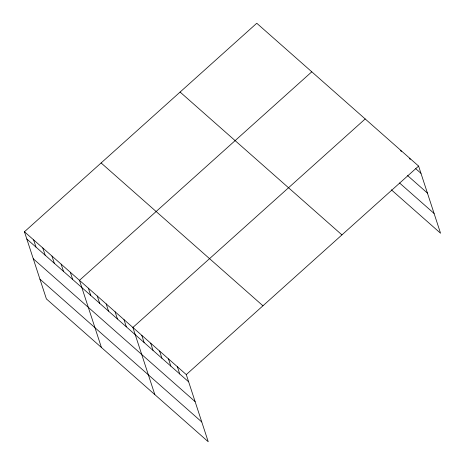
<?xml version="1.0" encoding="UTF-8"?>
<svg xmlns="http://www.w3.org/2000/svg" width="465" height="465" viewBox="0 0 465 465"><rect width="100%" height="100%" fill="white"/><g stroke="black" fill="none" stroke-linecap="round" stroke-linejoin="round"><path stroke-width="0.7" d="M24.447 231.768L186.285 374.598L208.239 441.75L46.395 298.919L24.447 231.768L256.761 23.25L418.605 166.081L440.553 233.232L391.332 189.796M311.788 71.813L79.474 280.331L101.422 347.483M365.199 118.947L132.88 327.465L154.828 394.616M186.285 374.598L418.605 166.081M415.733 168.69L420.97 173.311M407.532 175.526L427.434 193.085M399.534 182.96L434.089 213.458M180.1 92.064L341.938 234.889M101.114 162.959L262.952 305.79M26.813 239.004L188.651 381.835M33.277 258.778L195.114 401.603M39.932 279.145L201.775 421.976M409.7 158.222L410.13 159.542M400.801 150.369L401.231 151.683M177.386 366.746L179.752 373.976M168.487 358.887L170.847 366.124M159.582 351.034L161.948 358.265M150.683 343.176L153.049 350.412M141.779 335.323L144.144 342.554M123.981 319.612L126.346 326.843M115.076 311.753L117.442 318.99M106.177 303.901L108.543 311.132M97.278 296.042L99.638 303.279M88.373 288.19L90.739 295.42M70.302 272.24L72.668 279.471M61.13 264.143L63.496 271.38M51.958 256.052L54.324 263.283M42.792 247.955L45.152 255.192M33.62 239.864L35.985 247.095"/></g></svg>
